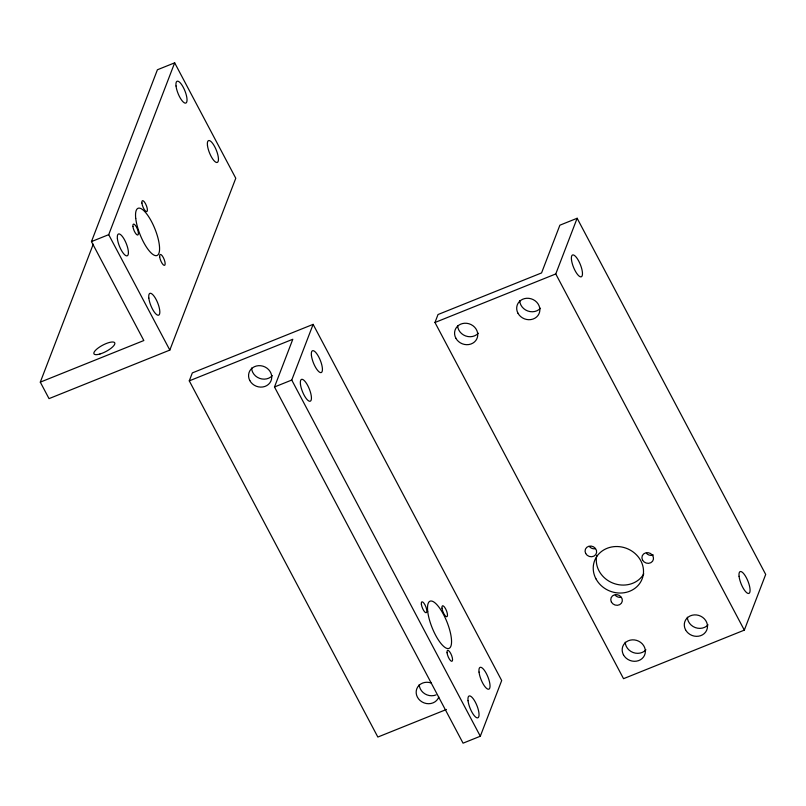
<?xml version="1.0" encoding="UTF-8"?>
<svg xmlns="http://www.w3.org/2000/svg" width="806" height="806" viewBox="0 0 806 806"><rect width="100%" height="100%" fill="white"/><g stroke="black" fill="none" stroke-linecap="round" stroke-linejoin="round"><path stroke-width="1.21" d="M40.3 382.145L143.831 340.535L91.461 241.588L157.412 69.769L174.67 62.828L235.775 178.257L169.824 350.086L49.025 398.627L40.3 382.145L93.244 244.208M91.461 241.588L108.709 234.657L174.67 62.828M189.279 380.865L192.332 372.906L313.121 324.365L501.685 680.546L480.316 736.231L463.057 743.172L274.493 386.981L292.81 339.255L189.279 380.865L377.843 737.047L446.474 709.461M274.493 386.981L291.752 380.049L313.121 324.365M434.968 322.491L438.021 314.531L541.561 272.932L559.878 225.196L577.136 218.265L765.7 574.446L744.321 630.131L623.532 678.682L434.968 322.491L555.767 273.949L577.136 218.265M555.767 273.949L744.321 630.131M291.752 380.049L480.316 736.231M108.709 234.657L169.824 350.086M708.061 624.852A11.747 10.579 21 0 1 695.326 627.592A11.747 10.579 21 0 1 687.347 617.235M540.453 308.245A11.747 10.579 21 0 1 527.708 310.975A11.747 10.579 21 0 1 519.729 300.628M478.331 333.21A11.747 10.579 21 0 1 465.586 335.941A11.747 10.579 21 0 1 457.607 325.594M645.938 649.817A11.747 10.579 21 0 1 633.204 652.548A11.747 10.579 21 0 1 625.224 642.201M643.793 573.872A25.449 22.911 21 0 1 612.963 583.121A25.449 22.911 21 0 1 596.853 555.344M595.1 548.765A5.874 5.289 21 0 1 589.579 546.74M620.801 597.317A5.874 5.289 21 0 1 615.29 595.291M653.384 554.991A5.874 5.289 21 0 1 646.442 553.329M272.327 375.626A11.747 10.579 21 0 1 259.582 378.357A11.747 10.579 21 0 1 251.603 368.01M436.056 694.923A11.747 10.579 21 0 1 419.221 684.616M438.786 697.039A11.747 10.579 21 0 1 424.147 702.923A11.747 10.579 21 0 1 416.732 688.939A11.747 10.579 21 0 1 431.381 683.055M148.828 298.079A11.747 3.667 68.1 0 0 157.895 315.217A11.747 3.667 68.1 0 0 156.112 299.489A11.747 3.667 68.1 0 0 148.828 298.079M176.03 85.98A11.747 3.667 68.1 0 0 185.098 103.118A11.747 3.667 68.1 0 0 183.315 87.391A11.747 3.667 68.1 0 0 176.03 85.98M117.404 238.717A11.747 3.667 68.1 0 0 126.471 255.855A11.747 3.667 68.1 0 0 124.688 240.128A11.747 3.667 68.1 0 0 117.404 238.717M99.914 354.015A11.747 3.556 -27.9 0 0 114.835 343.074A11.747 3.556 -27.9 0 0 98.332 347.89A11.747 3.556 -27.9 0 0 99.914 354.015M135.74 218.476A25.449 7.959 68.1 0 0 155.397 255.613A25.449 7.959 68.1 0 0 151.518 221.529A25.449 7.959 68.1 0 0 135.74 218.476M141.896 203.052A5.874 1.834 68.1 0 0 146.44 211.625A5.874 1.834 68.1 0 0 145.543 203.757A5.874 1.834 68.1 0 0 141.896 203.052M132.909 226.476A5.874 1.834 68.1 0 0 137.443 235.05A5.874 1.834 68.1 0 0 136.546 227.181A5.874 1.834 68.1 0 0 132.909 226.476M159.669 256.812A5.874 1.834 68.1 0 0 164.202 265.386A5.874 1.834 68.1 0 0 163.306 257.517A5.874 1.834 68.1 0 0 159.669 256.812M207.454 145.342A11.747 3.667 68.1 0 0 216.532 162.48A11.747 3.667 68.1 0 0 214.739 146.752A11.747 3.667 68.1 0 0 207.454 145.342M571.474 259.713A11.747 3.667 68.1 0 0 580.542 276.851A11.747 3.667 68.1 0 0 578.758 261.124A11.747 3.667 68.1 0 0 571.474 259.713M739.082 576.32A11.747 3.667 68.1 0 0 748.159 593.458A11.747 3.667 68.1 0 0 746.366 577.731A11.747 3.667 68.1 0 0 739.082 576.32M685.533 629.768A11.747 10.579 21 0 0 705.603 632.095A11.747 10.579 21 0 0 696.525 614.958A11.747 10.579 21 0 0 685.533 629.768M455.803 338.117A11.747 10.579 21 0 0 475.872 340.444A11.747 10.579 21 0 0 466.795 323.307A11.747 10.579 21 0 0 455.803 338.117M623.411 654.734A11.747 10.579 21 0 0 643.48 657.061A11.747 10.579 21 0 0 634.403 639.924A11.747 10.579 21 0 0 623.411 654.734M595.936 578.799A25.449 22.911 21 0 0 639.42 583.846A25.449 22.911 21 0 0 619.764 546.71A25.449 22.911 21 0 0 595.936 578.799M585.68 553.48A5.874 5.289 21 0 0 595.705 554.649A5.874 5.289 21 0 0 591.171 546.075A5.874 5.289 21 0 0 585.68 553.48M611.381 602.032A5.874 5.289 21 0 0 621.416 603.2A5.874 5.289 21 0 0 616.872 594.637A5.874 5.289 21 0 0 611.381 602.032M642.533 560.079A5.874 5.289 21 0 0 652.568 561.238A5.874 5.289 21 0 0 648.024 552.674A5.874 5.289 21 0 0 642.533 560.079M517.926 313.151A11.747 10.579 21 0 0 537.985 315.478A11.747 10.579 21 0 0 528.917 298.341A11.747 10.579 21 0 0 517.926 313.151M479.036 672.083A11.747 3.667 68.1 0 0 488.114 689.221A11.747 3.667 68.1 0 0 486.32 673.494A11.747 3.667 68.1 0 0 479.036 672.083M300.437 384.109A11.747 3.667 68.1 0 0 309.504 401.247A11.747 3.667 68.1 0 0 307.721 385.52A11.747 3.667 68.1 0 0 300.437 384.109M468.044 700.716A11.747 3.667 68.1 0 0 477.122 717.854A11.747 3.667 68.1 0 0 475.328 702.127A11.747 3.667 68.1 0 0 468.044 700.716M249.8 380.543A11.747 10.579 21 0 0 269.859 382.87A11.747 10.579 21 0 0 260.791 365.733A11.747 10.579 21 0 0 249.8 380.543M427.714 611.391A25.449 7.959 68.1 0 0 447.37 648.518A25.449 7.959 68.1 0 0 443.502 614.444A25.449 7.959 68.1 0 0 427.714 611.391M421.357 604.178A5.874 1.834 68.1 0 0 425.89 612.741A5.874 1.834 68.1 0 0 424.994 604.883A5.874 1.834 68.1 0 0 421.357 604.178M447.058 652.729A5.874 1.834 68.1 0 0 451.592 661.303A5.874 1.834 68.1 0 0 450.705 653.434A5.874 1.834 68.1 0 0 447.058 652.729M441.99 608.167A5.874 1.834 68.1 0 0 446.534 616.741A5.874 1.834 68.1 0 0 445.637 608.873A5.874 1.834 68.1 0 0 441.99 608.167M311.428 355.466A11.747 3.667 68.1 0 0 320.506 372.604A11.747 3.667 68.1 0 0 318.713 356.877A11.747 3.667 68.1 0 0 311.428 355.466"/></g></svg>
